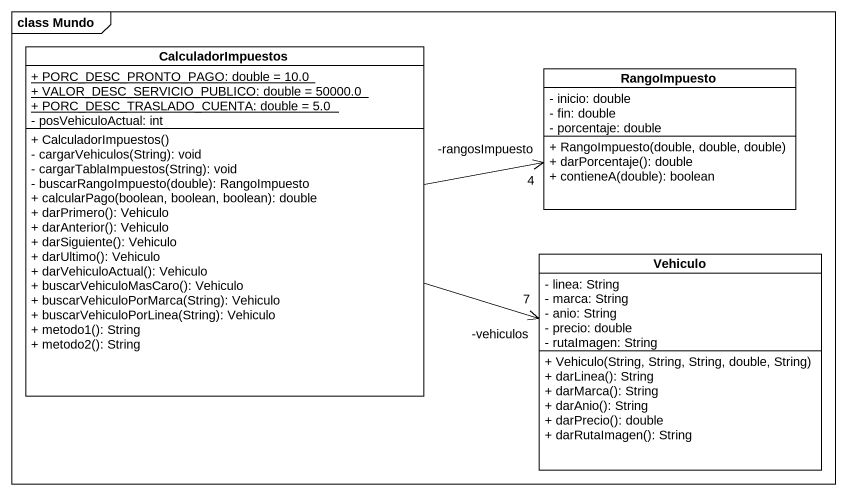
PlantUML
@startuml
mainframe class Mundo
hide circle
hide empty members
skinparam classAttributeIconSize 0
class CalculadorImpuestos {
  {static} + PORC_DESC_PRONTO_PAGO: double = 10.0
  {static} + VALOR_DESC_SERVICIO_PUBLICO: double = 50000.0
  {static} + PORC_DESC_TRASLADO_CUENTA: double = 5.0
  - posVehiculoActual: int
  + CalculadorImpuestos()
  - cargarVehiculos(String): void
  - cargarTablaImpuestos(String): void
  - buscarRangoImpuesto(double): RangoImpuesto
  + calcularPago(boolean, boolean, boolean): double
  + darPrimero(): Vehiculo
  + darAnterior(): Vehiculo
  + darSiguiente(): Vehiculo
  + darUltimo(): Vehiculo
  + darVehiculoActual(): Vehiculo
  + buscarVehiculoMasCaro(): Vehiculo
  + buscarVehiculoPorMarca(String): Vehiculo
  + buscarVehiculoPorLinea(String): Vehiculo
  + metodo1(): String
  + metodo2(): String
}
class RangoImpuesto {
  - inicio: double
  - fin: double
  - porcentaje: double
  + RangoImpuesto(double, double, double)
  + darPorcentaje(): double
  + contieneA(double): boolean
}
class Vehiculo {
  - linea: String
  - marca: String
  - anio: String
  - precio: double
  - rutaImagen: String
  + Vehiculo(String, String, String, double, String)
  + darLinea(): String
  + darMarca(): String
  + darAnio(): String
  + darPrecio(): double
  + darRutaImagen(): String
}
CalculadorImpuestos -right-> "-rangosImpuesto\n4" RangoImpuesto
CalculadorImpuestos -right-> "-vehiculos\n7" Vehiculo
@enduml
